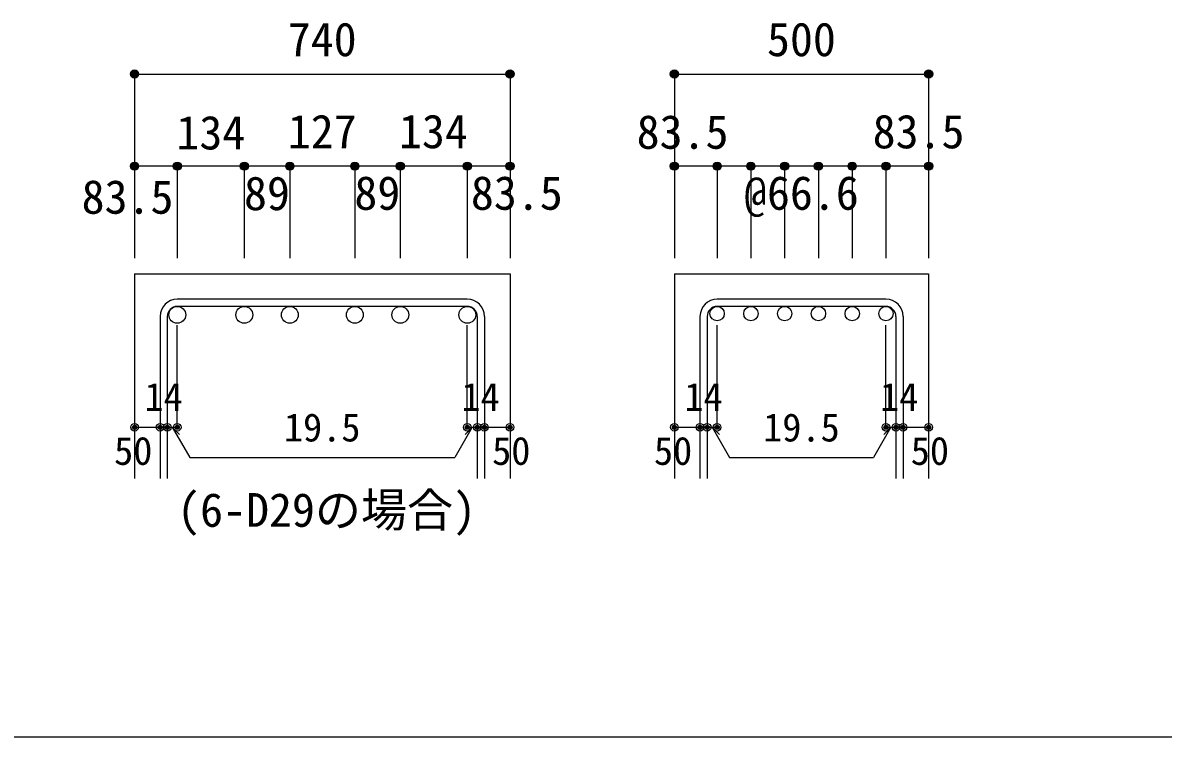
# Model space of a CAD drawing. Units: millimetres at full size, sheet at 1:30; some dimension numbers follow another scale. Extents: x -5973 to 5954, y -4195 to 4201.
# Drawn here: x -970 to 1259, y -4195 to -2800 of the extents above; entities that cross this region are included whole.
import ezdxf
from ezdxf.enums import TextEntityAlignment as Align

# ---------------------------------------------------------------- set-up
doc = ezdxf.new("R2010")
doc.units = ezdxf.units.MM
doc.header["$LTSCALE"] = 30
doc.header["$PDMODE"] = 32
doc.header["$PDSIZE"] = 15
for name, color, linetype in [('0-1_躯体線', 2, 'Continuous'), ('0-5_基礎梁筋', 7, 'Continuous'), ('0-6_スタラップ筋', 7, 'Continuous'), ('0-7_文字', 4, 'Continuous'), ('0-D_寸法', 4, 'Continuous'), ('F-0_枠', 6, 'Continuous')]:
    doc.layers.add(name, color=color, linetype=linetype)
doc.styles.add('ＭＳ ゴシック', font='')
doc.styles.get('ＭＳ ゴシック').set_extended_font_data('MS Gothic')

msp = doc.modelspace()

# ---------------------------------------------------------------- linework, layer by layer
at = {"layer": '0-1_躯体線'}
for p, q in [((-751.39, -3289.89), (-751.39, -3689.89)), ((-751.39, -3289.89), (-17.39, -3289.89)), ((-17.39, -3289.89), (-17.39, -3689.89)), ((303.94, -3289.89), (303.94, -3689.89)), ((303.94, -3289.89), (800.94, -3289.89)), ((800.94, -3289.89), (800.94, -3689.89))]:
    msp.add_line(p, q, dxfattribs=at)
at = {"layer": '0-5_基礎梁筋', "color": 3}
for centre, radius in [((-667.89, -3370.39), 16.5), ((-536.89, -3370.39), 16.5), ((-447.89, -3370.39), 16.5), ((-320.89, -3370.39), 16.5), ((-231.89, -3370.39), 16.5), ((-100.89, -3370.39), 16.5), ((387.44, -3367.89), 14), ((453.44, -3367.89), 14), ((519.44, -3367.89), 14), ((585.44, -3367.89), 14), ((651.44, -3367.89), 14), ((717.44, -3367.89), 14)]:
    msp.add_circle(centre, radius, dxfattribs=at)
at = {"layer": '0-6_スタラップ筋'}
for p, q in [((-100.89, -3339.89), (-667.89, -3339.89)), ((717.44, -3339.89), (387.44, -3339.89)), ((-100.89, -3353.89), (-667.89, -3353.89)), ((717.44, -3353.89), (387.44, -3353.89)), ((-701.39, -3373.39), (-701.39, -3689.89)), ((-687.39, -3373.39), (-687.39, -3689.89)), ((-81.39, -3373.39), (-81.39, -3689.89)), ((-67.39, -3373.39), (-67.39, -3689.89)), ((353.94, -3373.39), (353.94, -3689.89)), ((367.94, -3373.39), (367.94, -3689.89)), ((736.94, -3373.39), (736.94, -3689.89)), ((750.94, -3373.39), (750.94, -3689.89))]:
    msp.add_line(p, q, dxfattribs=at)
for centre, radius, start, end in [((-667.89, -3373.39), 33.5, 90, 180), ((-100.89, -3373.39), 33.5, 0, 90), ((387.44, -3373.39), 33.5, 90, 180), ((717.44, -3373.39), 33.5, 0, 90), ((-667.89, -3373.39), 19.5, 90, 180), ((-100.89, -3373.39), 19.5, 0, 90), ((387.44, -3373.39), 19.5, 90, 180), ((717.44, -3373.39), 19.5, 0, 90)]:
    msp.add_arc(centre, radius, start, end, dxfattribs=at)
at = {"layer": '0-D_寸法'}
for p, q in [((-751.39, -2899.89), (-751.39, -3079.89)), ((-751.39, -2899.89), (-17.39, -2899.89)), ((-17.39, -2899.89), (-17.39, -3079.89)), ((303.94, -2899.89), (303.94, -3079.89)), ((303.94, -2899.89), (800.94, -2899.89)), ((303.94, -2899.89), (800.94, -2899.89)), ((800.94, -2899.89), (800.94, -3079.89)), ((-751.39, -3079.89), (-751.39, -3259.89)), ((-100.89, -3079.89), (-751.39, -3079.89)), ((-667.89, -3079.89), (-667.89, -3259.89)), ((-536.89, -3079.89), (-536.89, -3259.89)), ((-447.89, -3079.89), (-447.89, -3259.89)), ((-320.89, -3079.89), (-320.89, -3259.89)), ((-231.89, -3079.89), (-231.89, -3259.89)), ((-17.39, -3079.89), (-100.89, -3079.89)), ((-100.89, -3079.89), (-100.89, -3259.89)), ((-17.39, -3079.89), (-17.39, -3259.89)), ((387.44, -3079.89), (303.94, -3079.89)), ((303.94, -3079.89), (303.94, -3259.89)), ((552.44, -3079.89), (387.44, -3079.89)), ((387.44, -3079.89), (387.44, -3259.89)), ((453.44, -3079.89), (453.44, -3259.89)), ((519.44, -3079.89), (519.44, -3259.89)), ((717.44, -3079.89), (552.44, -3079.89)), ((585.44, -3079.89), (585.44, -3259.89)), ((651.44, -3079.89), (651.44, -3259.89)), ((800.94, -3079.89), (717.44, -3079.89)), ((717.44, -3079.89), (717.44, -3259.89)), ((800.94, -3079.89), (800.94, -3259.89)), ((-667.89, -3589.89), (-667.89, -3390.56)), ((-100.89, -3589.89), (-100.89, -3390.56)), ((387.44, -3589.89), (387.44, -3390.56)), ((717.44, -3589.89), (717.44, -3390.56)), ((-751.39, -3589.89), (-701.39, -3589.89)), ((-701.39, -3589.89), (-667.89, -3589.89)), ((-677.64, -3589.89), (-663.5, -3604.04)), ((-677.64, -3589.89), (-643.42, -3649.17)), ((-91.14, -3589.89), (-125.36, -3649.17)), ((-91.14, -3589.89), (-105.28, -3604.04)), ((-100.89, -3589.89), (-17.39, -3589.89)), ((-81.39, -3589.89), (-67.39, -3589.89)), ((303.94, -3589.89), (353.94, -3589.89)), ((353.94, -3589.89), (387.44, -3589.89)), ((377.69, -3589.89), (391.83, -3604.04)), ((377.69, -3589.89), (411.91, -3649.17)), ((727.19, -3589.89), (692.96, -3649.17)), ((727.19, -3589.89), (713.04, -3604.04)), ((717.44, -3589.89), (800.94, -3589.89)), ((736.94, -3589.89), (750.94, -3589.89)), ((-643.42, -3649.17), (-125.36, -3649.17)), ((411.91, -3649.17), (692.96, -3649.17))]:
    msp.add_line(p, q, dxfattribs=at)
for points in [[(-17.39, -2899.89), (-17.39, -3079.89), (-17.39, -3259.89)], [(800.94, -2899.89), (800.94, -3079.89), (800.94, -3259.89)]]:
    msp.add_lwpolyline(points, dxfattribs=at)
for centre, radius in [((-751.39, -2899.89), 8), ((-751.39, -2899.89), 7.2), ((-751.39, -2899.89), 6.4), ((-751.39, -2899.89), 5.6), ((-751.39, -2899.89), 4.8), ((-751.39, -2899.89), 4), ((-751.39, -2899.89), 3.2), ((-751.39, -2899.89), 2.4), ((-17.39, -2899.89), 8), ((-17.39, -2899.89), 7.2), ((-17.39, -2899.89), 6.4), ((-17.39, -2899.89), 5.6), ((-17.39, -2899.89), 4.8), ((-17.39, -2899.89), 4), ((-17.39, -2899.89), 3.2), ((-17.39, -2899.89), 2.4), ((303.94, -2899.89), 8), ((303.94, -2899.89), 7.2), ((303.94, -2899.89), 6.4), ((303.94, -2899.89), 5.6), ((303.94, -2899.89), 4.8), ((303.94, -2899.89), 4), ((303.94, -2899.89), 3.2), ((303.94, -2899.89), 2.4), ((800.94, -2899.89), 8), ((800.94, -2899.89), 7.2), ((800.94, -2899.89), 6.4), ((800.94, -2899.89), 5.6), ((800.94, -2899.89), 4.8), ((800.94, -2899.89), 4), ((800.94, -2899.89), 3.2), ((800.94, -2899.89), 2.4), ((-751.39, -2899.89), 1.6), ((-751.39, -2899.89), 0.8), ((-17.39, -2899.89), 1.6), ((-17.39, -2899.89), 0.8), ((303.94, -2899.89), 1.6), ((303.94, -2899.89), 0.8), ((800.94, -2899.89), 1.6), ((800.94, -2899.89), 0.8), ((-751.39, -3079.89), 8), ((-751.39, -3079.89), 7.2), ((-751.39, -3079.89), 6.4), ((-751.39, -3079.89), 5.6), ((-751.39, -3079.89), 4.8), ((-751.39, -3079.89), 4), ((-667.89, -3079.89), 8), ((-667.89, -3079.89), 7.2), ((-667.89, -3079.89), 6.4), ((-667.89, -3079.89), 5.6), ((-667.89, -3079.89), 4.8), ((-667.89, -3079.89), 4), ((-536.89, -3079.89), 8), ((-536.89, -3079.89), 7.2), ((-536.89, -3079.89), 6.4), ((-536.89, -3079.89), 5.6), ((-536.89, -3079.89), 4.8), ((-536.89, -3079.89), 4), ((-447.89, -3079.89), 8), ((-447.89, -3079.89), 7.2), ((-447.89, -3079.89), 6.4), ((-447.89, -3079.89), 5.6), ((-447.89, -3079.89), 4.8), ((-447.89, -3079.89), 4), ((-320.89, -3079.89), 8), ((-320.89, -3079.89), 7.2), ((-320.89, -3079.89), 6.4), ((-320.89, -3079.89), 5.6), ((-320.89, -3079.89), 4.8), ((-320.89, -3079.89), 4), ((-231.89, -3079.89), 8), ((-231.89, -3079.89), 7.2), ((-231.89, -3079.89), 6.4), ((-231.89, -3079.89), 5.6), ((-231.89, -3079.89), 4.8), ((-231.89, -3079.89), 4), ((-100.89, -3079.89), 8), ((-100.89, -3079.89), 7.2), ((-100.89, -3079.89), 6.4), ((-100.89, -3079.89), 5.6), ((-100.89, -3079.89), 4.8), ((-100.89, -3079.89), 4), ((-17.39, -3079.89), 8), ((-17.39, -3079.89), 7.2), ((-17.39, -3079.89), 6.4), ((-17.39, -3079.89), 5.6), ((-17.39, -3079.89), 4.8), ((-17.39, -3079.89), 4), ((303.94, -3079.89), 8), ((303.94, -3079.89), 7.2), ((303.94, -3079.89), 6.4), ((303.94, -3079.89), 5.6), ((303.94, -3079.89), 4.8), ((303.94, -3079.89), 4), ((387.44, -3079.89), 8), ((387.44, -3079.89), 7.2), ((387.44, -3079.89), 6.4), ((387.44, -3079.89), 5.6), ((387.44, -3079.89), 4.8), ((387.44, -3079.89), 4), ((453.44, -3079.89), 8), ((453.44, -3079.89), 7.2), ((453.44, -3079.89), 6.4), ((453.44, -3079.89), 5.6), ((453.44, -3079.89), 4.8), ((453.44, -3079.89), 4), ((519.44, -3079.89), 8), ((519.44, -3079.89), 7.2), ((519.44, -3079.89), 6.4), ((519.44, -3079.89), 5.6), ((519.44, -3079.89), 4.8), ((519.44, -3079.89), 4), ((585.44, -3079.89), 8), ((585.44, -3079.89), 7.2), ((585.44, -3079.89), 6.4), ((585.44, -3079.89), 5.6), ((585.44, -3079.89), 4.8), ((585.44, -3079.89), 4), ((651.44, -3079.89), 8), ((651.44, -3079.89), 7.2), ((651.44, -3079.89), 6.4), ((651.44, -3079.89), 5.6), ((651.44, -3079.89), 4.8), ((651.44, -3079.89), 4), ((717.44, -3079.89), 8), ((717.44, -3079.89), 7.2), ((717.44, -3079.89), 6.4), ((717.44, -3079.89), 5.6), ((717.44, -3079.89), 4.8), ((717.44, -3079.89), 4), ((800.94, -3079.89), 8), ((800.94, -3079.89), 7.2), ((800.94, -3079.89), 6.4), ((800.94, -3079.89), 5.6), ((800.94, -3079.89), 4.8), ((800.94, -3079.89), 4), ((-751.39, -3079.89), 3.2), ((-751.39, -3079.89), 2.4), ((-751.39, -3079.89), 1.6), ((-751.39, -3079.89), 0.8), ((-667.89, -3079.89), 3.2), ((-667.89, -3079.89), 2.4), ((-667.89, -3079.89), 1.6), ((-667.89, -3079.89), 0.8), ((-536.89, -3079.89), 3.2), ((-536.89, -3079.89), 2.4), ((-536.89, -3079.89), 1.6), ((-536.89, -3079.89), 0.8), ((-447.89, -3079.89), 3.2), ((-447.89, -3079.89), 2.4), ((-447.89, -3079.89), 1.6), ((-447.89, -3079.89), 0.8), ((-320.89, -3079.89), 3.2), ((-320.89, -3079.89), 2.4), ((-320.89, -3079.89), 1.6), ((-320.89, -3079.89), 0.8), ((-231.89, -3079.89), 3.2), ((-231.89, -3079.89), 2.4), ((-231.89, -3079.89), 1.6), ((-231.89, -3079.89), 0.8), ((-100.89, -3079.89), 3.2), ((-100.89, -3079.89), 2.4), ((-100.89, -3079.89), 1.6), ((-100.89, -3079.89), 0.8), ((-17.39, -3079.89), 3.2), ((-17.39, -3079.89), 2.4), ((-17.39, -3079.89), 1.6), ((-17.39, -3079.89), 0.8), ((303.94, -3079.89), 3.2), ((303.94, -3079.89), 2.4), ((303.94, -3079.89), 1.6), ((303.94, -3079.89), 0.8), ((387.44, -3079.89), 3.2), ((387.44, -3079.89), 2.4), ((387.44, -3079.89), 1.6), ((387.44, -3079.89), 0.8), ((453.44, -3079.89), 3.2), ((453.44, -3079.89), 2.4), ((453.44, -3079.89), 1.6), ((453.44, -3079.89), 0.8), ((519.44, -3079.89), 3.2), ((519.44, -3079.89), 2.4), ((519.44, -3079.89), 1.6), ((519.44, -3079.89), 0.8), ((585.44, -3079.89), 3.2), ((585.44, -3079.89), 2.4), ((585.44, -3079.89), 1.6), ((585.44, -3079.89), 0.8), ((651.44, -3079.89), 3.2), ((651.44, -3079.89), 2.4), ((651.44, -3079.89), 1.6), ((651.44, -3079.89), 0.8), ((717.44, -3079.89), 3.2), ((717.44, -3079.89), 2.4), ((717.44, -3079.89), 1.6), ((717.44, -3079.89), 0.8), ((800.94, -3079.89), 3.2), ((800.94, -3079.89), 2.4), ((800.94, -3079.89), 1.6), ((800.94, -3079.89), 0.8), ((-751.39, -3589.89), 4), ((-751.39, -3589.89), 3.6), ((-751.39, -3589.89), 3.2), ((-751.39, -3589.89), 2.8), ((-751.39, -3589.89), 2.4), ((-751.39, -3589.89), 2), ((-751.39, -3589.89), 1.6), ((-751.39, -3589.89), 1.2), ((-751.39, -3589.89), 0.8), ((-701.39, -3589.89), 4), ((-701.39, -3589.89), 3.6), ((-701.39, -3589.89), 3.2), ((-701.39, -3589.89), 2.8), ((-701.39, -3589.89), 2.4), ((-701.39, -3589.89), 2), ((-701.39, -3589.89), 1.6), ((-701.39, -3589.89), 1.2), ((-701.39, -3589.89), 0.8), ((-687.39, -3589.89), 4), ((-687.39, -3589.89), 3.6), ((-687.39, -3589.89), 3.2), ((-687.39, -3589.89), 2.8), ((-687.39, -3589.89), 2.4), ((-687.39, -3589.89), 2), ((-687.39, -3589.89), 1.6), ((-687.39, -3589.89), 1.2), ((-687.39, -3589.89), 0.8), ((-667.89, -3589.89), 4), ((-667.89, -3589.89), 3.6), ((-667.89, -3589.89), 3.2), ((-667.89, -3589.89), 2.8), ((-667.89, -3589.89), 2.4), ((-667.89, -3589.89), 2), ((-667.89, -3589.89), 1.6), ((-667.89, -3589.89), 1.2), ((-667.89, -3589.89), 0.8), ((-100.89, -3589.89), 4), ((-100.89, -3589.89), 3.6), ((-100.89, -3589.89), 3.2), ((-100.89, -3589.89), 2.8), ((-100.89, -3589.89), 2.4), ((-100.89, -3589.89), 2), ((-100.89, -3589.89), 1.6), ((-100.89, -3589.89), 1.2), ((-100.89, -3589.89), 0.8), ((-81.39, -3589.89), 4), ((-81.39, -3589.89), 3.6), ((-81.39, -3589.89), 3.2), ((-81.39, -3589.89), 2.8), ((-81.39, -3589.89), 2.4), ((-81.39, -3589.89), 2), ((-81.39, -3589.89), 1.6), ((-81.39, -3589.89), 1.2), ((-81.39, -3589.89), 0.8), ((-67.39, -3589.89), 4), ((-67.39, -3589.89), 3.6), ((-67.39, -3589.89), 3.2), ((-67.39, -3589.89), 2.8), ((-67.39, -3589.89), 2.4), ((-67.39, -3589.89), 2), ((-67.39, -3589.89), 1.6), ((-67.39, -3589.89), 1.2), ((-67.39, -3589.89), 0.8), ((-17.39, -3589.89), 4), ((-17.39, -3589.89), 3.6), ((-17.39, -3589.89), 3.2), ((-17.39, -3589.89), 2.8), ((-17.39, -3589.89), 2.4), ((-17.39, -3589.89), 2), ((-17.39, -3589.89), 1.6), ((-17.39, -3589.89), 1.2), ((-17.39, -3589.89), 0.8), ((303.94, -3589.89), 4), ((303.94, -3589.89), 3.6), ((303.94, -3589.89), 3.2), ((303.94, -3589.89), 2.8), ((303.94, -3589.89), 2.4), ((303.94, -3589.89), 2), ((303.94, -3589.89), 1.6), ((303.94, -3589.89), 1.2), ((303.94, -3589.89), 0.8), ((353.94, -3589.89), 4), ((353.94, -3589.89), 3.6), ((353.94, -3589.89), 3.2), ((353.94, -3589.89), 2.8), ((353.94, -3589.89), 2.4), ((353.94, -3589.89), 2), ((353.94, -3589.89), 1.6), ((353.94, -3589.89), 1.2), ((353.94, -3589.89), 0.8), ((367.94, -3589.89), 4), ((367.94, -3589.89), 3.6), ((367.94, -3589.89), 3.2), ((367.94, -3589.89), 2.8), ((367.94, -3589.89), 2.4), ((367.94, -3589.89), 2), ((367.94, -3589.89), 1.6), ((367.94, -3589.89), 1.2), ((367.94, -3589.89), 0.8), ((387.44, -3589.89), 4), ((387.44, -3589.89), 3.6), ((387.44, -3589.89), 3.2), ((387.44, -3589.89), 2.8), ((387.44, -3589.89), 2.4), ((387.44, -3589.89), 2), ((387.44, -3589.89), 1.6), ((387.44, -3589.89), 1.2), ((387.44, -3589.89), 0.8), ((717.44, -3589.89), 4), ((717.44, -3589.89), 3.6), ((717.44, -3589.89), 3.2), ((717.44, -3589.89), 2.8), ((717.44, -3589.89), 2.4), ((717.44, -3589.89), 2), ((717.44, -3589.89), 1.6), ((717.44, -3589.89), 1.2), ((717.44, -3589.89), 0.8), ((736.94, -3589.89), 4), ((736.94, -3589.89), 3.6), ((736.94, -3589.89), 3.2), ((736.94, -3589.89), 2.8), ((736.94, -3589.89), 2.4), ((736.94, -3589.89), 2), ((736.94, -3589.89), 1.6), ((736.94, -3589.89), 1.2), ((736.94, -3589.89), 0.8), ((750.94, -3589.89), 4), ((750.94, -3589.89), 3.6), ((750.94, -3589.89), 3.2), ((750.94, -3589.89), 2.8), ((750.94, -3589.89), 2.4), ((750.94, -3589.89), 2), ((750.94, -3589.89), 1.6), ((750.94, -3589.89), 1.2), ((750.94, -3589.89), 0.8), ((800.94, -3589.89), 4), ((800.94, -3589.89), 3.6), ((800.94, -3589.89), 3.2), ((800.94, -3589.89), 2.8), ((800.94, -3589.89), 2.4), ((800.94, -3589.89), 2), ((800.94, -3589.89), 1.6), ((800.94, -3589.89), 1.2), ((800.94, -3589.89), 0.8), ((-751.39, -3589.89), 0.4), ((-701.39, -3589.89), 0.4), ((-687.39, -3589.89), 0.4), ((-667.89, -3589.89), 0.4), ((-100.89, -3589.89), 0.4), ((-81.39, -3589.89), 0.4), ((-67.39, -3589.89), 0.4), ((-17.39, -3589.89), 0.4), ((303.94, -3589.89), 0.4), ((353.94, -3589.89), 0.4), ((367.94, -3589.89), 0.4), ((387.44, -3589.89), 0.4), ((717.44, -3589.89), 0.4), ((736.94, -3589.89), 0.4), ((750.94, -3589.89), 0.4), ((800.94, -3589.89), 0.4)]:
    msp.add_circle(centre, radius, dxfattribs=at)
at = {"layer": '0-D_寸法', "color": 7}
for p in [(-751.39, -2899.89), (-17.39, -2899.89), (303.94, -2899.89), (800.94, -2899.89), (-751.39, -3079.89), (-667.89, -3079.89), (-536.89, -3079.89), (-447.89, -3079.89), (-320.89, -3079.89), (-231.89, -3079.89), (-100.89, -3079.89), (-17.39, -3079.89), (303.94, -3079.89), (387.44, -3079.89), (453.44, -3079.89), (519.44, -3079.89), (585.44, -3079.89), (651.44, -3079.89), (717.44, -3079.89), (800.94, -3079.89), (-751.39, -3589.89), (-701.39, -3589.89), (-687.39, -3589.89), (-667.89, -3589.89), (-100.89, -3589.89), (-81.39, -3589.89), (-67.39, -3589.89), (-17.39, -3589.89), (303.94, -3589.89), (353.94, -3589.89), (367.94, -3589.89), (387.44, -3589.89), (717.44, -3589.89), (736.94, -3589.89), (750.94, -3589.89), (800.94, -3589.89)]:
    msp.add_point(p, dxfattribs=at)
at = {"layer": 'F-0_枠'}
msp.add_line((5954.1, -4195.24), (-5972.88, -4195.24), dxfattribs=at)

# ---------------------------------------------------------------- texts
at = {"layer": '0-7_文字', "color": 7, "style": 'ＭＳ ゴシック'}
msp.add_text('(6-D29の場合)', height=65.98, dxfattribs=at).set_placement((-668.13, -3804.15), align=Align.BOTTOM_LEFT)
at = {"layer": '0-D_寸法', "style": 'ＭＳ ゴシック'}
for s, height, p in [('740', 65.98, (-451.89, -2884.89)), ('500', 65.98, (484.94, -2884.89)), ('134', 65.98, (-669.59, -3067.12)), ('127', 65.98, (-451.89, -3064.89)), ('134', 65.98, (-234.6, -3064.69)), ('83.5', 65.98, (230.13, -3065.74)), ('83.5', 65.98, (691.44, -3064.89)), ('83.5', 65.98, (-854.89, -3192.65)), ('89', 65.98, (-537.47, -3185.58)), ('89', 65.98, (-321.73, -3184.95)), ('83.5', 65.98, (-93.89, -3184.89)), ('@66.6', 65.98, (439.94, -3184.89)), ('14', 54.99, (-731.93, -3574.44)), ('14', 54.99, (-112.34, -3574.44)), ('14', 54.99, (323.4, -3574.44)), ('14', 54.99, (705.98, -3574.44)), ('19.5', 54.99, (-459.39, -3634.17)), ('19.5', 54.99, (477.44, -3634.17)), ('50', 54.99, (-791.39, -3679.89)), ('50', 54.99, (-52.39, -3679.89)), ('50', 54.99, (263.94, -3679.89)), ('50', 54.99, (765.94, -3679.89))]:
    msp.add_text(s, height=height, dxfattribs=at).set_placement(p, align=Align.BOTTOM_LEFT)

doc.saveas('drawing.dxf')
